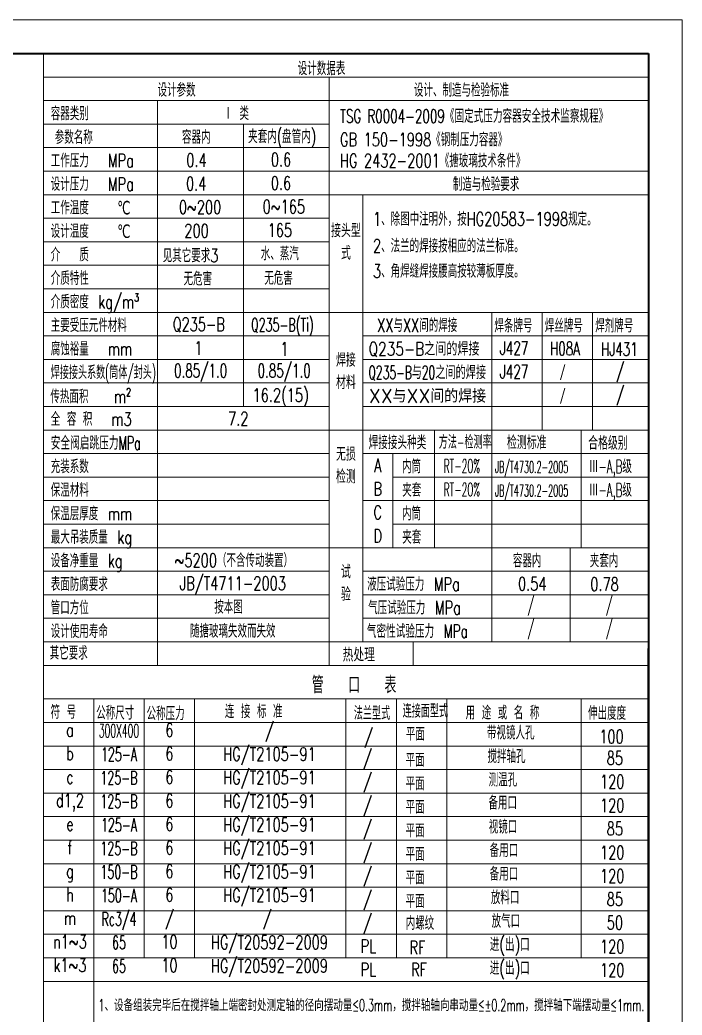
# Model space of a CAD drawing. Header units: millimetres. Extents: x 1794 to 2214, y -1115 to -518.
# Drawn here: x 2017 to 2213.9, y -813.6 to -517.6 of the extents above; entities that cross this region are included whole.
import ezdxf
from ezdxf.enums import TextEntityAlignment as Align

# ---------------------------------------------------------------- set-up
doc = ezdxf.new("R2010")
doc.units = ezdxf.units.MM
doc.layers.add('外壳线', color=1, linetype='Continuous', lineweight=40)
doc.layers.add('尺寸线', color=2, linetype='Continuous', lineweight=20)
doc.styles.add('PC_TEXTSTYLE', font='isocp.shx', dxfattribs={"width": 0.8, "bigfont": 'hzfs.shx'})
doc.styles.get("Standard").update_dxf_attribs({"font": 'romans.shx', "width": 0.707, "height": 3.5, "bigfont": 'hzfs.shx'})
doc.styles.add('数字', font='romans.shx', dxfattribs={"width": 0.55, "height": 4, "bigfont": 'hzfs.shx'})
doc.styles.add('文字', font='romans.shx', dxfattribs={"width": 0.7, "height": 4, "bigfont": 'hzfs.shx'})

msp = doc.modelspace()

# ---------------------------------------------------------------- linework, layer by layer
at = {"layer": '外壳线'}
for p, q in [((1818.941, -527.607), (2203.941, -527.607)), ((2203.941, -527.607), (2203.941, -1104.607)), ((2203.941, -1104.607), (2203.941, -704.607))]:
    msp.add_line(p, q, dxfattribs=at)
at = {"layer": '尺寸线'}
for p, q in [((1793.941, -517.607), (2213.941, -517.607)), ((2213.941, -517.607), (2213.941, -1114.607)), ((2023.941, -851.473), (2023.941, -527.607)), ((2023.941, -534.607), (2203.941, -534.607)), ((2108.941, -709.607), (2108.941, -534.607)), ((2023.941, -541.607), (2203.941, -541.607)), ((2057.941, -709.607), (2057.941, -541.607)), ((2023.941, -548.607), (2108.941, -548.607)), ((2083.441, -632.607), (2083.441, -548.607)), ((2023.941, -555.607), (2108.941, -555.607)), ((2023.941, -562.607), (2203.941, -562.607)), ((2023.941, -562.607), (2108.941, -562.607)), ((2023.941, -569.607), (2203.941, -569.607)), ((2118.941, -702.607), (2118.941, -569.607)), ((2023.941, -576.607), (2108.941, -576.607)), ((2023.941, -583.607), (2108.941, -583.607)), ((2023.941, -590.607), (2108.941, -590.607)), ((2023.941, -597.607), (2108.941, -597.607)), ((2023.941, -597.607), (2108.941, -597.607)), ((2203.941, -604.607), (2023.941, -604.607)), ((2157.305, -681.607), (2157.305, -604.607)), ((2172.305, -639.607), (2172.305, -604.607)), ((2187.305, -639.607), (2187.305, -604.607)), ((2023.941, -611.607), (2108.941, -611.607)), ((2118.941, -611.607), (2203.941, -611.607)), ((2118.941, -611.607), (2203.941, -611.607)), ((2023.941, -618.607), (2108.941, -618.607)), ((2118.941, -618.607), (2203.941, -618.607)), ((2118.941, -618.607), (2203.941, -618.607)), ((2023.941, -625.607), (2108.941, -625.607)), ((2118.941, -625.607), (2203.941, -625.607)), ((2118.941, -625.607), (2203.941, -625.607)), ((2023.941, -632.607), (2108.941, -632.607)), ((2023.941, -632.607), (2108.941, -632.607)), ((2118.941, -632.607), (2203.941, -632.607)), ((2023.941, -639.607), (2203.941, -639.607)), ((2140.305, -674.607), (2140.305, -639.607)), ((2157.305, -639.607), (2157.305, -702.607)), ((2157.305, -639.607), (2157.305, -702.607)), ((2183.941, -674.607), (2183.941, -639.607)), ((2023.941, -646.607), (2108.941, -646.607)), ((2118.941, -646.607), (2203.941, -646.607)), ((2127.858, -646.607), (2127.858, -660.607)), ((2023.941, -653.607), (2108.941, -653.607)), ((2023.941, -653.607), (2108.941, -653.607)), ((2127.858, -653.607), (2203.941, -653.607)), ((2023.941, -660.607), (2108.941, -660.607)), ((2118.941, -660.607), (2203.941, -660.607)), ((2127.858, -660.607), (2127.858, -674.607)), ((2023.941, -667.607), (2108.941, -667.607)), ((2127.858, -667.607), (2203.941, -667.607)), ((2023.941, -674.607), (2203.941, -674.607)), ((2023.941, -674.607), (2108.941, -674.607)), ((2180.623, -702.607), (2180.623, -674.607)), ((2023.941, -681.607), (2108.941, -681.607)), ((2023.941, -681.607), (2108.941, -681.607)), ((2118.941, -681.607), (2203.941, -681.607)), ((2118.941, -681.607), (2203.941, -681.607)), ((2023.941, -688.607), (2108.941, -688.607)), ((2118.941, -688.607), (2203.941, -688.607)), ((2023.941, -695.607), (2108.941, -695.607)), ((2118.941, -695.607), (2203.941, -695.607)), ((2023.941, -702.607), (2203.941, -702.607)), ((2133.941, -709.607), (2133.941, -702.607)), ((2023.941, -709.607), (2203.941, -709.607)), ((2023.941, -719.607), (2203.941, -719.607)), ((2023.941, -719.607), (2203.941, -719.607)), ((2023.941, -719.607), (2203.941, -719.607)), ((2038.941, -719.607), (2038.941, -851.473)), ((2053.941, -719.607), (2053.941, -796.607)), ((2068.941, -719.607), (2068.941, -796.607)), ((2113.941, -719.607), (2113.941, -796.607)), ((2128.941, -719.607), (2128.941, -796.607)), ((2143.941, -719.607), (2143.941, -796.607)), ((2183.941, -719.607), (2183.941, -796.607)), ((2023.941, -726.607), (2203.941, -726.607)), ((2023.941, -733.607), (2203.941, -733.607)), ((2023.941, -740.607), (2203.941, -740.607)), ((2023.941, -747.607), (2203.941, -747.607)), ((2023.941, -754.607), (2203.941, -754.607)), ((2023.941, -761.607), (2203.941, -761.607)), ((2023.941, -768.607), (2203.941, -768.607)), ((2023.941, -775.607), (2203.941, -775.607)), ((2023.941, -782.607), (2203.941, -782.607)), ((2023.941, -782.607), (2203.941, -782.607)), ((2023.941, -789.607), (2203.941, -789.607)), ((2023.941, -796.607), (2203.941, -796.607)), ((2023.941, -803.607), (2203.941, -803.607))]:
    msp.add_line(p, q, dxfattribs=at)

# ---------------------------------------------------------------- texts
for s, height, style, width, p in [('设计数据表', 4, '文字', 0.707, (2099.616, -534.047)), ('设计参数', 4, '文字', 0.707, (2057.914, -540.459)), ('设计、制造与检验标准', 4, '文字', 0.707, (2134.178, -540.478)), ('容器类别', 4, '文字', 0.707, (2026.145, -547.459)), ('Ⅰ 类 ', 4, '文字', 0.707, (2077.516, -547.385)), ('TSG R0004-2009《固定式压力容器安全技术监察规程》', 4, '文字', 0.65, (2112.175, -548.223)), ('参数名称', 4, '文字', 0.707, (2027.345, -554.507)), ('容器内', 4, '文字', 0.707, (2065.192, -554.459)), ('夹套内(盘管内)', 4, '文字', 0.6, (2084.814, -554.291)), ('GB 150-1998《钢制压力容器》', 4, '文字', 0.707, (2112.175, -555.208)), ('工作压力\u3000\u3000MPa', 4, '文字', 0.707, (2026.145, -561.459)), ('0.4', 4, '文字', 0.707, (2066.465, -561.33)), ('0.6', 4, '文字', 0.707, (2091.605, -561.162)), ('HG 2432-2001《搪玻璃技术条件》', 4, '文字', 0.707, (2112.175, -561.48)), ('设计压力\u3000\u3000MPa', 4, '文字', 0.707, (2026.145, -568.459)), ('0.4', 4, '文字', 0.707, (2066.386, -568.33)), ('0.6', 4, '文字', 0.707, (2091.601, -568.162)), ('制造与检验要求', 4, '文字', 0.707, (2145.719, -568.478)), ('工作温度\u3000\u3000\u3000℃', 4, '文字', 0.707, (2026.145, -575.459)), ('0~200', 4, '文字', 0.707, (2064.263, -575.33)), ('0~165', 4, '文字', 0.707, (2089.183, -575.162)), ('1、除图中注明外，按HG20583-1998规定。', 4, '文字', 0.707, (2121.989, -578.83)), ('设计温度\u3000\u3000\u3000℃', 4, '文字', 0.707, (2026.145, -582.459)), ('200', 4, '文字', 0.707, (2065.887, -582.33)), ('165', 4, '文字', 0.707, (2090.651, -582.162)), ('2、法兰的焊接按相应的法兰标准。', 4, '文字', 0.707, (2121.989, -586.817)), ('介\u3000\u3000质', 4, '文字', 0.707, (2026.145, -589.459)), ('见其它要求3', 4, '文字', 0.707, (2059.455, -589.709)), ('水、蒸汽', 4, '文字', 0.707, (2088.63, -589.139)), ('介质特性', 4, '文字', 0.707, (2026.145, -596.459)), ('无危害 ', 4, '文字', 0.707, (2089.676, -596.424)), ('3、角焊缝焊接腰高按较薄板厚度。', 4, '文字', 0.707, (2121.989, -594.312)), ('无危害 ', 4, '文字', 0.707, (2065.65, -596.591)), ('介质密度\u3000kg/m³', 4, '文字', 0.707, (2026.145, -603.459)), ('主要受压元件材料', 4, '文字', 0.707, (2026.145, -610.459)), ('Q235-B', 4, '文字', 0.7, (2062.433, -610.159)), ('Q235-B(Ti)', 4, '文字', 0.6, (2085.729, -610.291)), ('XX与XX间的焊接', 4, '文字', 0.707, (2123.219, -610.459)), ('焊条牌号', 4, '文字', 0.707, (2158.107, -610.567)), ('焊丝牌号', 4, '文字', 0.707, (2173.107, -610.567)), ('焊剂牌号', 4, '文字', 0.707, (2188.107, -610.567)), ('腐蚀裕量\u3000\u3000mm', 4, '文字', 0.707, (2026.145, -617.459)), ('1', 4, '文字', 0.707, (2068.843, -617.236)), ('1', 4, '文字', 0.707, (2094.451, -617.501)), ('J427', 4, '文字', 0.65, (2159.734, -617.252)), ('H08A', 4, '文字', 0.65, (2174.65, -617.381)), ('HJ431', 4, '文字', 0.65, (2189.827, -617.548)), ('焊接接头系数(筒体/封头)', 4, '文字', 0.5, (2026.145, -624.459)), ('0.85/1.0', 4, '文字', 0.65, (2062.811, -623.955)), ('0.85/1.0', 4, '文字', 0.65, (2087.667, -623.955)), ('J427', 4, '文字', 0.65, (2159.734, -624.252)), ('/', 3, '文字', 0.55, (2177.673, -623.687)), ('/', 4, '文字', 0.65, (2194.314, -623.994)), ('传热面积\u3000\u3000 m²', 4, '文字', 0.707, (2026.02, -631.638)), ('16.2(15)', 4, '文字', 0.707, (2086.166, -631.226)), ('/', 3, '文字', 0.55, (2177.673, -630.687)), ('/', 4, '文字', 0.65, (2194.314, -630.994)), ('全 容 积\u3000\u3000m3 ', 4, '文字', 0.707, (2026.145, -638.351)), ('7.2', 4, '文字', 0.707, (2078.896, -638.226)), ('安全阀启跳压力MPa', 4, '文字', 0.6, (2026.145, -645.459)), ('焊接接头种类', 4, '文字', 0.65, (2120.697, -645.314)), ('方法-检测率 ', 4, '文字', 0.5, (2141.561, -645.18)), ('检测标准', 4, '文字', 0.7, (2161.849, -645.315)), ('合格级别 ', 4, '文字', 0.7, (2185.997, -645.498)), ('充装系数', 4, '文字', 0.707, (2026.145, -652.459)), ('内筒', 4, '文字', 0.707, (2130.629, -652.459)), ('RT-20%%%', 4, '文字', 0.5, (2142.976, -652.312)), ('JB/T4730.2-2005 ', 3.5, '文字', 0.5, (2158.283, -652.364)), ('Ⅲ-A,B级 ', 4, '文字', 0.55, (2186.235, -652.45)), ('保温材料', 4, '文字', 0.707, (2026.145, -659.459)), ('夹套', 4, '文字', 0.707, (2130.697, -659.459)), ('RT-20%%%', 4, '文字', 0.5, (2142.976, -659.312)), ('JB/T4730.2-2005 ', 3.5, '文字', 0.5, (2158.283, -659.364)), ('Ⅲ-A,B级 ', 4, '文字', 0.55, (2186.235, -659.45)), ('保温层厚度\u3000mm', 4, '文字', 0.707, (2026.145, -666.459)), ('内筒', 4, '文字', 0.707, (2130.629, -666.459)), ('最大吊装质量\u3000kg', 4, '文字', 0.707, (2026.145, -673.459)), ('夹套', 4, '文字', 0.707, (2130.697, -673.459)), ('设备净重量\u3000kg', 4, '文字', 0.707, (2026.145, -680.459)), ('~5200（不含传动装置）  ', 4, '文字', 0.707, (2062.985, -680.378)), ('容器内', 4, '文字', 0.707, (2163.598, -680.459)), ('夹套内', 4, '文字', 0.707, (2186.483, -680.459)), ('表面防腐要求', 4, '文字', 0.707, (2026.145, -687.459)), ('JB/T4711-2003 ', 4, '文字', 0.707, (2064.472, -687.191)), ('液压试验压力\u3000MPa', 4, '文字', 0.707, (2120.279, -687.459)), ('0.54', 4, '文字', 0.707, (2165.142, -687.345)), ('0.78', 4, '文字', 0.707, (2186.642, -687.459)), ('管口方位', 4, '文字', 0.707, (2026.145, -694.459)), ('按本图', 4, '文字', 0.707, (2074.763, -694.242)), ('气压试验压力\u3000MPa', 4, '文字', 0.707, (2120.569, -694.459)), ('设计使用寿命', 4, '文字', 0.707, (2026.145, -701.459)), ('随搪玻璃失效而失效', 4, '文字', 0.707, (2067.55, -701.378)), ('气密性试验压力\u3000MPa', 4, '文字', 0.65, (2120.169, -701.459)), ('其它要求', 4, '文字', 0.707, (2025.831, -707.919)), ('热处理', 4, 'PC_TEXTSTYLE', 0.8, (2112.966, -708.459)), ('符 号', 4, '文字', 0.707, (2026.099, -725.501)), ('公称尺寸', 4, '文字', 0.707, (2039.666, -725.734)), ('公称压力', 4, '文字', 0.707, (2054.64, -725.93)), ('连 接 标 准', 4, '文字', 0.707, (2077.943, -725.302)), ('法兰型式', 4, '文字', 0.5, (2116.312, -725.805)), ('连接面型式', 4, '文字', 0.5, (2130.822, -725.165)), ('用 途 或 名 称', 4, '文字', 0.707, (2149.572, -725.702)), ('伸出度度', 4, '文字', 0.707, (2185.974, -725.798)), ('/', 4, '文字', 0.707, (2119.364, -732.805)), ('平面', 4, '文字', 0.707, (2131.78, -732.052)), ('100', 4, '文字', 0.707, (2189.3, -732.798)), ('/', 4, '文字', 0.707, (2118.997, -739.104)), ('平面', 4, '文字', 0.707, (2131.706, -739.768)), ('85', 4, '文字', 0.707, (2191.518, -739.164)), ('/', 4, '文字', 0.707, (2118.997, -746.104)), ('平面', 4, '文字', 0.707, (2131.706, -746.768)), ('120', 4, '文字', 0.707, (2189.513, -746.218)), ('/', 4, '文字', 0.707, (2118.997, -753.104)), ('平面', 4, '文字', 0.707, (2131.706, -753.768)), ('120', 4, '文字', 0.707, (2189.513, -753.267)), ('/', 4, '文字', 0.707, (2118.997, -760.104)), ('平面', 4, '文字', 0.707, (2131.706, -760.768)), ('85', 4, '文字', 0.707, (2191.518, -760.164)), ('/', 4, '文字', 0.707, (2118.997, -767.104)), ('平面', 4, '文字', 0.707, (2131.706, -767.768)), ('120', 4, '文字', 0.707, (2189.513, -767.267)), ('/', 4, '文字', 0.707, (2118.997, -774.104)), ('平面', 4, '文字', 0.707, (2131.706, -774.768)), ('120', 4, '文字', 0.707, (2189.513, -774.267)), ('/', 4, '文字', 0.707, (2118.997, -781.104)), ('平面', 4, '文字', 0.707, (2131.706, -781.768)), ('85', 4, '文字', 0.707, (2191.518, -781.164)), ('/', 4, '文字', 0.707, (2118.997, -788.104)), ('内螺纹', 4, '文字', 0.707, (2131.706, -788.292)), ('50', 4, '文字', 0.707, (2191.518, -788.164)), ('PL', 4, '文字', 0.707, (2118.336, -795.109)), ('RF', 4, '文字', 0.707, (2132.859, -795.528)), ('120', 4, '文字', 0.707, (2189.513, -795.267)), ('PL', 4, '文字', 0.707, (2118.336, -802.109)), ('RF', 4, '文字', 0.707, (2133.336, -802.109)), ('120', 4, '文字', 0.707, (2189.513, -802.267))]:
    msp.add_text(s, height=height, dxfattribs=dict(at, style=style, width=width)).set_placement(p)
at = {"layer": '尺寸线', "style": '文字', "width": 0.707}
for s, p in [('A', (2123.4, -650.107)), ('B', (2123.4, -657.107)), ('C', (2123.4, -664.107)), ('D', (2123.4, -671.107))]:
    msp.add_text(s, height=4, dxfattribs=at).set_placement(p, align=Align.MIDDLE)
at = {"layer": '尺寸线', "ltscale": 10, "style": '文字'}
for s, height, width, p in [('a', 4, 0.707, (2031.858, -732.014)), ('300X400', 4, 0.5, (2046.441, -732.263)), ('6', 4, 0.707, (2061.441, -732.055)), ('/', 4, 0.707, (2091.202, -732.197)), ('带视镜人孔 ', 4, 0.707, (2163.941, -732.857)), ('b', 4, 0.707, (2031.858, -739.014)), ('125-A', 4, 0.6, (2046.441, -739.263)), ('6', 4, 0.707, (2061.441, -739.055)), ('HG/T2105-91', 4, 0.707, (2091.202, -739.197)), ('搅拌轴孔 ', 4, 0.707, (2162.677, -739.857)), ('c', 4, 0.707, (2031.858, -746.014)), ('125-B', 4, 0.6, (2046.441, -746.263)), ('6', 4, 0.707, (2061.441, -746.055)), ('HG/T2105-91', 4, 0.707, (2091.202, -746.197)), ('测温孔', 4, 0.707, (2160.64, -746.857)), ('d1,2', 4, 0.707, (2031.858, -753.014)), ('125-B', 4, 0.6, (2046.441, -753.263)), ('6', 4, 0.707, (2061.441, -753.055)), ('HG/T2105-91', 4, 0.707, (2091.202, -753.197)), ('备用口', 4, 0.707, (2160.598, -753.698)), ('6', 4, 0.707, (2061.441, -760.055)), ('HG/T2105-91', 4, 0.707, (2091.202, -760.197)), ('e', 4, 0.707, (2031.858, -760.014)), ('125-A', 4, 0.6, (2046.441, -760.263)), ('视镜口', 4, 0.707, (2160.682, -760.857)), ('f', 4, 0.707, (2031.858, -767.014)), ('125-B', 4, 0.6, (2046.441, -767.263)), ('6', 4, 0.707, (2061.441, -767.055)), ('HG/T2105-91', 4, 0.707, (2091.202, -767.197)), ('备用口', 4, 0.707, (2160.929, -767.857)), ('150-B', 4, 0.6, (2046.441, -774.263)), ('6', 4, 0.707, (2061.441, -774.055)), ('HG/T2105-91', 4, 0.707, (2091.202, -774.197)), ('备用口', 4, 0.707, (2160.929, -774.857)), ('g', 4, 0.707, (2031.858, -774.014)), ('HG/T2105-91', 4, 0.707, (2091.202, -781.197)), ('h', 4, 0.707, (2031.858, -781.014)), ('150-A', 4, 0.6, (2046.441, -781.263)), ('6', 4, 0.707, (2061.441, -781.055)), ('放料口', 4, 0.707, (2161.3, -781.857)), ('m', 4, 0.707, (2031.858, -788.014)), ('Rc3/4', 4, 0.6, (2046.441, -788.263)), ('/', 4, 0.707, (2061.441, -788.055)), ('/', 4, 0.707, (2090.512, -788.055)), ('放气口', 4, 0.707, (2161.517, -788.857)), ('n1~3', 4, 0.707, (2031.858, -795.014)), ('65', 4, 0.6, (2046.441, -795.263)), ('10', 4, 0.707, (2061.441, -795.055)), ('HG/T20592-2009', 4, 0.707, (2091.202, -795.197)), ('进(出)口', 4, 0.707, (2162.677, -795.857)), ('HG/T20592-2009', 4, 0.707, (2091.202, -802.197)), ('k1~3', 4, 0.707, (2031.858, -802.014)), ('65', 4, 0.6, (2046.441, -802.263)), ('10', 4, 0.707, (2061.441, -802.055)), ('进(出)口', 4, 0.707, (2162.677, -802.857)), ('1、设备组装完毕后在搅拌轴上端密封处测定轴的径向摆动量≤0.3mm，搅拌轴轴向串动量≤%%P0.2mm，搅拌轴下端摆动量≤1mm. ', 3.5, 0.6, (2122.237, -813.496))]:
    msp.add_text(s, height=height, dxfattribs=dict(at, width=width)).set_placement(p, align=Align.BOTTOM_CENTER)
at = {"layer": '尺寸线', "char_height": 4, "attachment_point": 5}
for s, insert, width, style in [('接头型式', (2113.941, -583.607), 10, '文字'), ('焊接\\P材料', (2113.941, -622.107), 10, '文字'), ('无损\\P检测', (2113.941, -650.107), 10, '文字'), ('试\\P验', (2113.941, -685.107), 10, '文字'), ('/', (2168.964, -692.107), 23.31834, '数字'), ('/', (2192.282, -692.107), 23.31834, '数字'), ('/', (2168.964, -699.107), 23.31834, '数字'), ('/', (2192.282, -699.107), 23.31834, '数字')]:
    msp.add_mtext(s, dxfattribs=dict(at, insert=insert, width=width, style=style))
at = {"layer": '尺寸线', "insert": (2113.941, -715.426), "char_height": 5, "width": 180, "attachment_point": 5}
msp.add_mtext('  管   口   表', dxfattribs=at)
at = {"layer": '尺寸线', "style": '文字'}
for tag, width, p, p2 in [('Q235-B之间的焊接', 0.666534, (2120.696, -617.472), (2153.677, -617.472)), ('Q235-B与20之间的焊接', 0.562173, (2120.696, -624.472), (2155.624, -624.472)), ('XX与XX间的焊接', 0.86997, (2120.696, -631.472), (2155.624, -631.472))]:
    msp.add_attdef(tag, text='', height=4, dxfattribs=dict(at, width=width)).set_placement(p, p2, align=Align.FIT)

doc.saveas('drawing.dxf')
